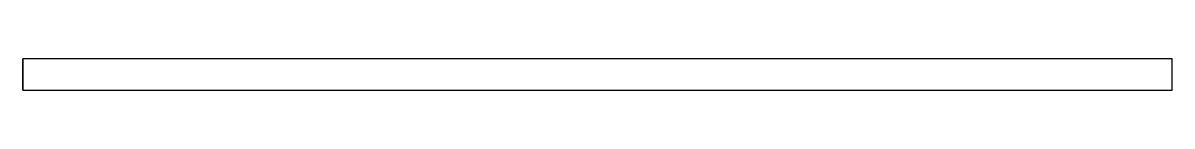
# Model space of a CAD drawing. Extents: x 0 to 460, y 0 to 12.
import ezdxf

# ---------------------------------------------------------------- set-up
doc = ezdxf.new("R2010")
doc.units = 0
doc.layers.get('0').update_dxf_attribs({"linetype": 'CONTINUOUS'})

msp = doc.modelspace()

# ---------------------------------------------------------------- linework, layer by layer
at = {"linetype": 'CONTINUOUS'}
for p, q in [((460, 12.5), (0, 12.5)), ((0, 0), (0, 12.5)), ((460, 12.5), (0, 12.5)), ((0, 12.5), (0, 0)), ((460, 12.5), (0, 12.5)), ((0, 12.5), (0, 0)), ((460, 12.5), (0, 12.5)), ((0, 12.5), (0, 0)), ((460, 0), (460, 12.5)), ((460, 0), (460, 12.5)), ((460, 0), (460, 12.5)), ((460, 0), (460, 12.5)), ((0, 0), (460, 0)), ((0, 0), (460, 0)), ((0, 0), (460, 0)), ((0, 0), (460, 0))]:
    msp.add_line(p, q, dxfattribs=at)

doc.saveas('drawing.dxf')
